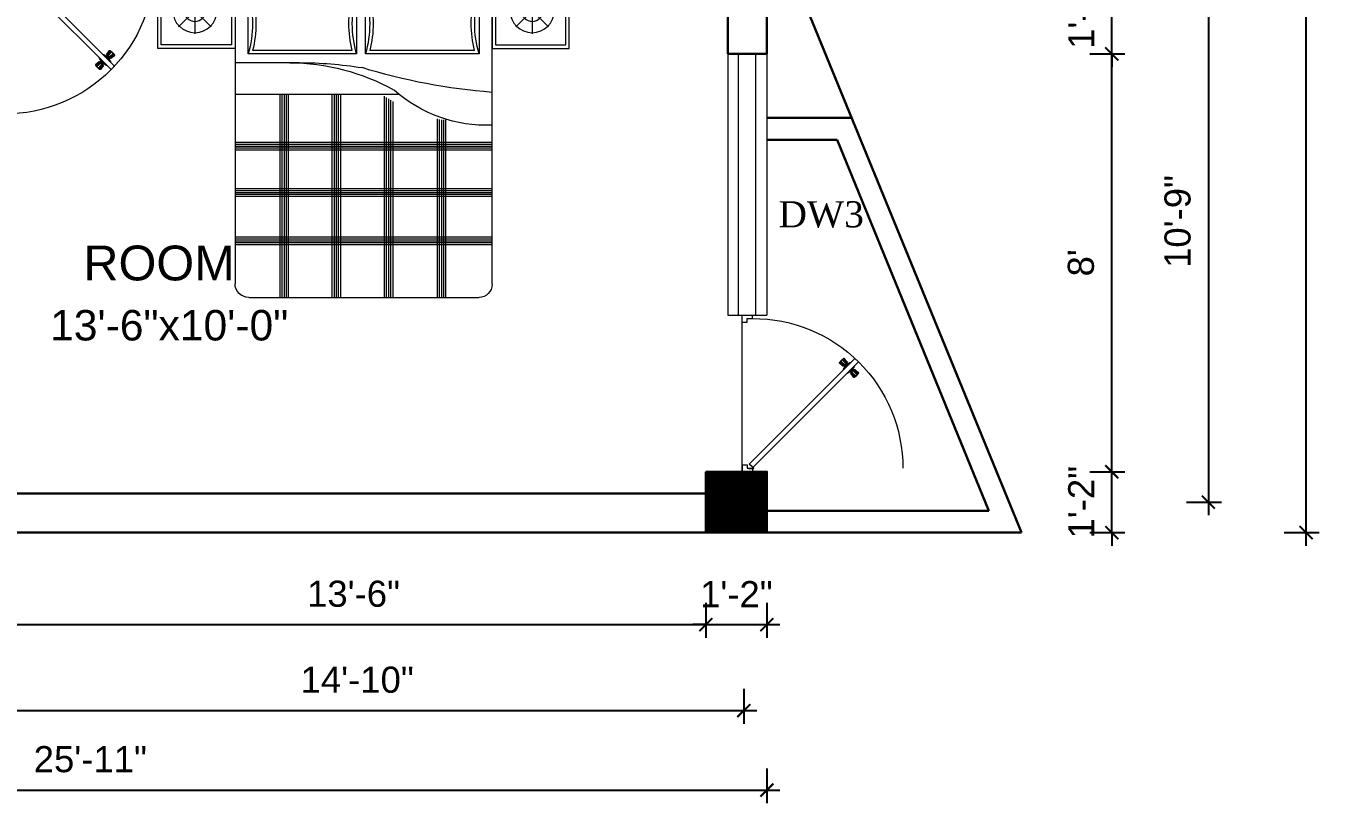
# Model space of a CAD drawing. Header units: inches. Extents: x -4737 to 13205, y 2479 to 13285.
# Drawn here: x -3426.7 to -3129.7, y 8607.4 to 8786 of the extents above; entities that cross this region are included whole.
import ezdxf

# ---------------------------------------------------------------- set-up
doc = ezdxf.new("R2010")
doc.units = ezdxf.units.IN
doc.header["$MEASUREMENT"] = 0
for name, color, linetype, lineweight in [('A-FURN', 9, 'Continuous', 5), ('hatch-.09', 8, 'Continuous', 9), ('Label', 7, 'Continuous', 13), ('ns_DIMS', 1, 'Continuous', 0), ('ns_TEXT', 7, 'Continuous', 13), ('PUERTAS', 7, 'Continuous', 9), ('Text', 7, 'Continuous', 13), ('WALL', 12, 'Continuous', 30), ('wall2', 1, 'Continuous', 15), ('windoow', 4, 'Continuous', 5)]:
    doc.layers.add(name, color=color, linetype=linetype, lineweight=lineweight)
doc.layers.add('furniture', color=253, linetype='Continuous')
doc.styles.add('arial 1000', font='arial.ttf')
doc.styles.add('dim', font='arial.ttf', dxfattribs={"height": 7})
doc.styles.get("Standard").update_dxf_attribs({"font": 'arial.ttf'})
doc.dimstyles.new("1-8'", dxfattribs={"dimtxt": 6, "dimasz": 3, "dimexe": 3, "dimexo": 6, "dimgap": 4, "dimtad": 1, "dimdec": 0, "dimzin": 0, "dimdsep": 46, "dimlunit": 4, "dimtxsty": 'arial 1000', "dimblk": 'ARCHTICK', "dimcen": 8, "dimdle": 3, "dimclrt": 7, "dimazin": 0, "dimtfac": 1, "dimtdec": 0, "dimtix": 1, "dimtmove": 2, "dimatfit": 3, "dimfxl": 5, "dimfxlon": 1, "dimarcsym": 0})

# ---------------------------------------------------------------- blocks, each defined once
blk = doc.blocks.new('A$C3AED30AC')
at = {"layer": 'A-FURN', "color": 147, "linetype": 'ByBlock'}
for p, q in [((0, 1532.2), (0, 1982.2)), ((0, 1982.2), (450, 1982.2)), ((450, 1982.2), (1949.6, 1982.2)), ((450, 1982.2), (450, 1532.2)), ((450, 1906), (450, 1982.2)), ((1949.6, 1982.2), (1949.6, 1532.2)), ((2399.6, 1982.2), (1949.6, 1982.2)), ((2399.6, 1532.2), (2399.6, 1982.2)), ((450, 1906), (1949.6, 1906)), ((450, 155.2), (450, 1829.8)), ((1949.6, 1829.8), (1949.6, 159)), ((450, 1532.2), (0, 1532.2)), ((1949.6, 1532.2), (2399.6, 1532.2)), ((1869.6, 79), (526.2, 79))]:
    blk.add_line(p, q, dxfattribs=at)
at = {"layer": 'A-FURN', "color": 8}
for p, q in [((20, 1552.2), (20, 1962.2)), ((20, 1962.2), (430, 1962.2)), ((430, 1962.2), (430, 1552.2)), ((1969.6, 1962.2), (1969.6, 1552.2)), ((2379.6, 1962.2), (1969.6, 1962.2)), ((2379.6, 1552.2), (2379.6, 1962.2)), ((430, 1552.2), (20, 1552.2)), ((1969.6, 1552.2), (2379.6, 1552.2))]:
    blk.add_line(p, q, dxfattribs=at)
at = {"layer": 'A-FURN', "color": 5, "linetype": 'ByBlock'}
for p, q in [((216, 1752.2), (216, 1886.6)), ((2183.6, 1752.2), (2183.6, 1886.6)), ((216, 1752.2), (121, 1847.2)), ((216, 1752.2), (311.1, 1847.2)), ((526.2, 1855.2), (526.2, 1499.6)), ((1189.3, 1855.2), (526.2, 1855.2)), ((1189.3, 1499.6), (1189.3, 1855.2)), ((1873.4, 1855.2), (1240.1, 1855.2)), ((1240.1, 1855.2), (1240.1, 1499.6)), ((1873.4, 1499.6), (1873.4, 1855.2)), ((2183.6, 1752.2), (2088.5, 1847.2)), ((2183.6, 1752.2), (2278.6, 1847.2)), ((216, 1752.2), (81.7, 1752.2)), ((216, 1752.2), (121, 1657.2)), ((216, 1752.2), (216, 1752.2)), ((216, 1752.2), (216, 1752.2)), ((216, 1752.2), (216, 1752.2)), ((216, 1752.2), (350.4, 1752.2)), ((216, 1752.2), (216, 1617.8)), ((216, 1752.2), (311.1, 1657.2)), ((2183.6, 1752.2), (2049.2, 1752.2)), ((2183.6, 1752.2), (2088.5, 1657.2)), ((2183.6, 1752.2), (2317.9, 1752.2)), ((2183.6, 1752.2), (2183.6, 1752.2)), ((2183.6, 1752.2), (2183.6, 1752.2)), ((2183.6, 1752.2), (2183.6, 1752.2)), ((2183.6, 1752.2), (2278.6, 1657.2)), ((2183.6, 1752.2), (2183.6, 1617.8)), ((526.2, 1499.6), (1189.3, 1499.6)), ((1240.1, 1499.6), (1873.4, 1499.6)), ((1573.7, 1448.8), (1949.6, 1448.8)), ((996, 1263.6), (1949.6, 1263.6))]:
    blk.add_line(p, q, dxfattribs=at)
at = {"layer": 'A-FURN', "color": 9}
for p, q in [((1163.2, 1835.2), (552.3, 1835.2)), ((1847.3, 1835.2), (1266.2, 1835.2)), ((552.3, 1519.6), (1163.2, 1519.6)), ((1266.2, 1519.6), (1847.3, 1519.6))]:
    blk.add_line(p, q, dxfattribs=at)
at = {"layer": 'A-FURN', "color": 8, "linetype": 'Continuous'}
for p, q in [((1029.9, 1223.1), (1029.9, 79)), ((1041.9, 1230), (1041.9, 79)), ((1053.9, 1237.2), (1053.9, 79)), ((1067, 1245.2), (1067, 79)), ((1079, 1252.8), (1079, 79)), ((1335, 1263.6), (1335, 79)), ((1347, 1263.6), (1347, 79)), ((1359, 1263.6), (1359, 79)), ((1372.1, 1263.6), (1372.1, 79)), ((1384.1, 1263.6), (1384.1, 79)), ((1639.9, 1263.6), (1639.9, 79)), ((1651.9, 1263.6), (1651.9, 79)), ((1663.9, 1263.6), (1663.9, 79)), ((1676.9, 1263.6), (1676.9, 79)), ((1688.9, 1263.6), (1688.9, 79)), ((722, 1114.6), (722, 79)), ((734, 1114.6), (734, 79)), ((746, 1114.6), (746, 79)), ((759.1, 1117.1), (759.1, 79)), ((771.1, 1120.2), (771.1, 79)), ((450, 983.2), (1949.6, 983.2)), ((450, 971.2), (1949.6, 971.2)), ((450, 959.2), (1949.6, 959.2)), ((450, 949.8), (1949.6, 949.8)), ((450, 937.8), (1949.6, 937.8)), ((450, 713), (1949.6, 713)), ((450, 701), (1949.6, 701)), ((450, 689), (1949.6, 689)), ((450, 679.6), (1949.6, 679.6)), ((450, 667.6), (1949.6, 667.6)), ((450, 431.1), (1949.6, 431.1)), ((450, 419.1), (1949.6, 419.1)), ((450, 407.1), (1949.6, 407.1)), ((450, 397.7), (1949.6, 397.7)), ((450, 385.7), (1949.6, 385.7))]:
    blk.add_line(p, q, dxfattribs=at)
at = {"layer": 'A-FURN', "color": 5, "linetype": 'ByBlock'}
for centre, radius in [((216, 1752.2), 128.5), ((216, 1752.2), 62.8), ((2183.6, 1752.2), 128.5), ((2183.6, 1752.2), 62.8)]:
    blk.add_circle(centre, radius, dxfattribs=at)
at = {"layer": 'A-FURN', "color": 147, "linetype": 'ByBlock'}
for centre, radius, start, end in [((526.2, 1829.8), 76.2, 90, 180), ((1873.4, 1829.8), 76.2, 0, 90), ((526.2, 155.2), 76.2, 180, 270), ((1869.6, 159), 80, 270, 0)]:
    blk.add_arc(centre, radius, start, end, dxfattribs=at)
at = {"layer": 'A-FURN', "color": 5, "linetype": 'ByBlock'}
for centre, radius, start, end in [((-83.4, 1677.4), 635, 343.7398, 16.2602), ((1798.9, 1677.4), 635, 163.73979, 196.26021), ((630.5, 1677.4), 635, 343.7398, 16.2602), ((2483, 1677.4), 635, 163.73979, 196.26021), ((1638.5, 177.4), 1271.4, 90.35642, 119.03891), ((1572.9, -870.3), 2319.1, 89.98014, 99.03119), ((193.9, 4688.5), 3422.4, 274.28895, 287.24996), ((485.1, 1886.5), 802.9, 267.49694, 311.91323)]:
    blk.add_arc(centre, radius, start, end, dxfattribs=at)
at = {"layer": 'A-FURN', "color": 9}
for centre, start, end in [((-83.4, 1677.4), 346.05939, 13.94061), ((1798.9, 1677.4), 166.05939, 193.94061), ((630.5, 1677.4), 346.05939, 13.94061), ((2483, 1677.4), 166.05939, 193.94061)]:
    blk.add_arc(centre, 655, start, end, dxfattribs=at)
blk = doc.blocks.new('3ft')
at = {"layer": 'PUERTAS', "color": 2}
for p, q in [((1.01, 2.52), (25.23, 26.74)), ((26.05, 25.92), (25.23, 26.74)), ((26.05, 25.92), (1.77, 1.64)), ((21.99, 26.11), (21.98, 26.13)), ((25.42, 22.68), (25.43, 22.67)), ((0, 2.4), (0, 0)), ((0.72, 2.4), (0, 2.4)), ((1.6, 0), (0, 0)), ((0.72, 1.52), (0.72, 2.44)), ((0.8, 1.52), (0.72, 1.52)), ((0.8, 1.52), (0.8, 2.41)), ((0.8, 1.2), (0.8, 1.52)), ((1.6, 1.2), (0.8, 1.2)), ((1.57, 1.84), (0.94, 2.47)), ((1.63, 1.89), (0.97, 2.55)), ((1.63, 1.89), (1.57, 1.84)), ((1.77, 1.64), (1.57, 1.84)), ((1.6, 0), (1.6, 1.2)), ((34.4, 0), (34.4, 1.2)), ((34.4, 1.2), (35.2, 1.2)), ((34.4, 0), (36, 0)), ((35.2, 1.2), (35.2, 2.4)), ((35.2, 2.4), (36, 2.4)), ((36, 0), (36, 2.4))]:
    blk.add_line(p, q, dxfattribs=at)
at = {"layer": 'PUERTAS', "color": 8}
for p, q in [((23.46, 25.83), (22.72, 26.75)), ((22.57, 24.94), (21.65, 25.68)), ((22.63, 24.99), (21.69, 25.75)), ((22.74, 25.1), (21.84, 25.9)), ((22.13, 26.28), (21.98, 26.13)), ((22.88, 25.24), (22.01, 26.06)), ((22.13, 26.28), (22.27, 26.42)), ((22.29, 26.41), (22.27, 26.42)), ((23.16, 25.52), (22.34, 26.39)), ((23.3, 25.66), (22.5, 26.56)), ((23.41, 25.77), (22.65, 26.71)), ((22.69, 24.32), (23.02, 24.83)), ((22.95, 24.96), (22.84, 25.07)), ((22.98, 24.99), (22.86, 25.1)), ((23.03, 25.04), (22.91, 25.15)), ((22.91, 24.53), (23.1, 24.91)), ((23.11, 25.12), (22.99, 25.23)), ((23.13, 24.76), (23.18, 24.99)), ((23.28, 25.3), (23.17, 25.41)), ((23.36, 25.37), (23.25, 25.49)), ((23.31, 24.94), (23.28, 25.08)), ((23.41, 25.43), (23.3, 25.54)), ((23.46, 25.09), (23.32, 25.13)), ((23.44, 25.45), (23.33, 25.56)), ((23.64, 25.27), (23.41, 25.22)), ((23.87, 25.49), (23.49, 25.3)), ((24.08, 25.71), (23.57, 25.38)), ((23.84, 23.6), (24.22, 23.79)), ((24.07, 23.82), (24.3, 23.88)), ((24.25, 24), (24.39, 23.97)), ((24.4, 24.15), (24.43, 24.01)), ((24.43, 23.8), (24.54, 23.69)), ((24.58, 24.33), (24.52, 24.1)), ((24.6, 23.97), (24.72, 23.86)), ((24.8, 24.56), (24.61, 24.18)), ((25.02, 24.77), (24.68, 24.26)), ((24.68, 24.05), (24.79, 23.94)), ((24.73, 24.1), (24.85, 23.99)), ((24.76, 24.13), (24.87, 24.02)), ((24.83, 23.85), (25.7, 23.03)), ((24.97, 23.99), (25.87, 23.2)), ((25.08, 24.1), (26.02, 23.34)), ((25.14, 24.15), (26.06, 23.41)), ((23.63, 23.38), (24.14, 23.72)), ((24.25, 23.26), (24.99, 22.34)), ((24.27, 23.64), (24.38, 23.53)), ((24.3, 23.67), (24.41, 23.56)), ((24.3, 23.32), (25.06, 22.38)), ((24.35, 23.72), (24.46, 23.61)), ((24.41, 23.43), (25.2, 22.53)), ((24.55, 23.57), (25.37, 22.7)), ((25.58, 22.82), (25.43, 22.67)), ((25.58, 22.82), (25.73, 22.97)), ((25.72, 22.98), (25.73, 22.97)), ((0, 0), (36, 0))]:
    blk.add_line(p, q, dxfattribs=at)
at = {"layer": 'PUERTAS', "color": 1}
for p, q in [((21.67, 25.73), (22.17, 26.23)), ((22.49, 24.95), (21.67, 25.61)), ((21.7, 25.82), (22.14, 26.26)), ((21.73, 25.79), (21.7, 25.82)), ((22.58, 26.7), (22.14, 26.26)), ((22.67, 26.73), (22.17, 26.23)), ((22.61, 26.67), (22.58, 26.7)), ((22.6, 24.96), (23.02, 25.38)), ((22.61, 24.25), (22.92, 24.72)), ((22.62, 24.13), (22.61, 24.14)), ((22.7, 25.07), (22.71, 25.06)), ((23.45, 25.91), (22.79, 26.73)), ((22.82, 25.06), (23.08, 25.32)), ((22.94, 24.95), (22.83, 25.07)), ((22.92, 24.72), (22.92, 24.72)), ((22.93, 24.94), (23.19, 25.21)), ((22.93, 24.84), (22.93, 24.83)), ((23.44, 25.81), (23.02, 25.38)), ((23.34, 25.58), (23.08, 25.32)), ((23.46, 25.47), (23.19, 25.21)), ((23.33, 25.7), (23.34, 25.69)), ((23.45, 25.46), (23.33, 25.57)), ((23.57, 25.47), (23.57, 25.47)), ((24.15, 25.79), (23.68, 25.48)), ((23.68, 25.48), (23.68, 25.48)), ((24.25, 23.62), (24.51, 23.89)), ((24.27, 25.78), (24.26, 25.79)), ((24.37, 23.52), (24.63, 23.77)), ((24.78, 24.15), (24.51, 23.89)), ((24.89, 24.03), (24.63, 23.77)), ((25.11, 24.14), (24.69, 23.71)), ((24.77, 24.14), (24.88, 24.03)), ((24.79, 24.38), (24.78, 24.37)), ((24.78, 24.26), (24.78, 24.26)), ((25.1, 24.84), (24.79, 24.38)), ((25, 24.03), (25, 24.03)), ((25.09, 24.96), (25.1, 24.95)), ((25.22, 24.14), (26.03, 23.48)), ((23.44, 23.31), (23.45, 23.3)), ((23.56, 23.3), (24.03, 23.61)), ((24.03, 23.61), (24.03, 23.62)), ((24.14, 23.62), (24.14, 23.62)), ((24.26, 23.29), (24.69, 23.71)), ((24.26, 23.63), (24.37, 23.52)), ((24.26, 23.18), (24.92, 22.37)), ((24.37, 23.4), (24.37, 23.4)), ((25.04, 22.36), (25.54, 22.86)), ((25.1, 22.42), (25.13, 22.39)), ((25.13, 22.39), (25.57, 22.83)), ((26.04, 23.37), (25.54, 22.86)), ((26.01, 23.27), (25.57, 22.83)), ((25.98, 23.3), (26.01, 23.27))]:
    blk.add_line(p, q, dxfattribs=at)
at = {"layer": 'PUERTAS', "color": 2}
for radius in [0.155, 0.0752]:
    blk.add_circle((0.82, 2.56), radius, dxfattribs=at)
at = {"layer": 'PUERTAS', "color": 8}
blk.add_arc((0.82, 2.56), 34.38, 359.7285, 90.0333, dxfattribs=at)
at = {"layer": 'PUERTAS', "color": 1}
for centre, start, end in [((22.73, 26.68), 38.9236, 135), ((22.54, 25.01), 231.0764, 315), ((22.67, 24.2), 135, 225), ((22.77, 25.12), 225, 315), ((22.99, 24.89), 135, 219.7428), ((22.87, 24.78), 315, 39.7428), ((23.28, 25.63), 315, 45), ((23.39, 25.86), 315, 38.9236), ((23.51, 25.41), 50.2572, 135), ((23.62, 25.53), 230.2572, 315), ((24.2, 25.73), 45, 135), ((24.84, 24.31), 135, 219.7428), ((24.72, 24.21), 315, 39.7428), ((24.94, 23.98), 45, 135), ((25.04, 24.89), 315, 45), ((25.17, 24.08), 51.0764, 135), ((23.51, 23.36), 225, 315), ((24.09, 23.56), 50.2572, 135), ((24.2, 23.68), 230.2572, 315), ((24.32, 23.23), 135, 218.9236), ((24.42, 23.46), 135, 225), ((24.98, 22.42), 218.9236, 315), ((25.98, 23.42), 315, 51.0764)]:
    blk.add_arc(centre, 0.08, start, end, dxfattribs=at)
blk = doc.blocks.new('*U36')
at = {"color": 3}
blk.add_blockref('3ft', (0, 0), dxfattribs=at)
blk = doc.blocks.new('_ArchTick')
at = {"color": 0, "const_width": 0.15}
blk.add_lwpolyline([(-0.5, -0.5), (0.5, 0.5)], dxfattribs=at)
blk = doc.blocks.new('*D1552')
at = {"layer": 'Defpoints', "color": 0, "transparency": 16777216}
for p in [(-3256.51, 8683.51), (-3177.3, 8683.51), (-3256.51, 8669.51)]:
    blk.add_point(p, dxfattribs=at)
at = {"layer": 'ns_DIMS', "color": 0, "lineweight": -2, "transparency": 16777216}
for p, q in [((-3177.3, 8683.51), (-3177.3, 8686.51)), ((-3182.3, 8683.51), (-3174.3, 8683.51)), ((-3177.3, 8669.51), (-3177.3, 8683.51)), ((-3182.3, 8669.51), (-3174.3, 8669.51)), ((-3177.3, 8669.51), (-3177.3, 8666.51))]:
    blk.add_line(p, q, dxfattribs=at)
at = {"layer": 'ns_DIMS', "color": 0, "lineweight": -2, "transparency": 16777216, "xscale": 3, "yscale": 3, "zscale": 3}
for p, rotation in [((-3177.3, 8683.51), 270), ((-3177.3, 8669.51), 90)]:
    blk.add_blockref('_ArchTick', p, dxfattribs=dict(at, rotation=rotation))
at = {"layer": 'ns_DIMS', "color": 7, "transparency": 16777216, "insert": (-3184.31, 8676.51), "char_height": 6, "attachment_point": 5, "rotation": 90, "style": 'arial 1000'}
blk.add_mtext('1\'-2"', dxfattribs=at)
blk = doc.blocks.new('*D1553')
at = {"layer": 'Defpoints', "color": 0, "transparency": 16777216}
for p in [(-3256.51, 8779.51), (-3177.3, 8779.51), (-3256.51, 8683.51)]:
    blk.add_point(p, dxfattribs=at)
at = {"layer": 'ns_DIMS', "color": 0, "lineweight": -2, "transparency": 16777216}
for p, q in [((-3177.3, 8680.51), (-3177.3, 8782.51)), ((-3182.3, 8779.51), (-3174.3, 8779.51)), ((-3182.3, 8683.51), (-3174.3, 8683.51))]:
    blk.add_line(p, q, dxfattribs=at)
at = {"layer": 'ns_DIMS', "color": 0, "lineweight": -2, "transparency": 16777216, "xscale": 3, "yscale": 3, "zscale": 3}
for p, rotation in [((-3177.3, 8779.51), 90), ((-3177.3, 8683.51), 270)]:
    blk.add_blockref('_ArchTick', p, dxfattribs=dict(at, rotation=rotation))
at = {"layer": 'ns_DIMS', "color": 7, "transparency": 16777216, "insert": (-3184.36, 8731.51), "char_height": 6, "attachment_point": 5, "rotation": 90, "style": 'arial 1000'}
blk.add_mtext("8'", dxfattribs=at)
blk = doc.blocks.new('*D1554')
at = {"layer": 'Defpoints', "color": 0, "transparency": 16777216}
for p in [(-3256.51, 8798.51), (-3177.3, 8798.51), (-3256.51, 8779.51)]:
    blk.add_point(p, dxfattribs=at)
at = {"layer": 'ns_DIMS', "color": 0, "lineweight": -2, "transparency": 16777216}
for p, q in [((-3177.3, 8798.51), (-3177.3, 8801.51)), ((-3182.3, 8798.51), (-3174.3, 8798.51)), ((-3177.3, 8779.51), (-3177.3, 8798.51)), ((-3182.3, 8779.51), (-3174.3, 8779.51)), ((-3177.3, 8779.51), (-3177.3, 8776.51))]:
    blk.add_line(p, q, dxfattribs=at)
at = {"layer": 'ns_DIMS', "color": 0, "lineweight": -2, "transparency": 16777216, "xscale": 3, "yscale": 3, "zscale": 3}
for p, rotation in [((-3177.3, 8798.51), 270), ((-3177.3, 8779.51), 90)]:
    blk.add_blockref('_ArchTick', p, dxfattribs=dict(at, rotation=rotation))
at = {"layer": 'ns_DIMS', "color": 7, "transparency": 16777216, "insert": (-3184.31, 8789.01), "char_height": 6, "attachment_point": 5, "rotation": 90, "style": 'arial 1000'}
blk.add_mtext('1\'-7"', dxfattribs=at)
blk = doc.blocks.new('*D1561')
at = {"layer": 'Defpoints', "color": 0, "transparency": 16777216}
for p in [(-3256.51, 8805.51), (-3256.51, 8676.51), (-3155.1, 8676.51)]:
    blk.add_point(p, dxfattribs=at)
at = {"layer": 'ns_DIMS', "color": 0, "lineweight": -2, "transparency": 16777216}
for p, q in [((-3155.1, 8808.51), (-3155.1, 8673.51)), ((-3160.1, 8805.51), (-3152.1, 8805.51)), ((-3160.1, 8676.51), (-3152.1, 8676.51))]:
    blk.add_line(p, q, dxfattribs=at)
at = {"layer": 'ns_DIMS', "color": 0, "lineweight": -2, "transparency": 16777216, "xscale": 3, "yscale": 3, "zscale": 3}
for p, rotation in [((-3155.1, 8805.51), 90), ((-3155.1, 8676.51), 270)]:
    blk.add_blockref('_ArchTick', p, dxfattribs=dict(at, rotation=rotation))
at = {"layer": 'ns_DIMS', "color": 7, "transparency": 16777216, "insert": (-3162.16, 8741.01), "char_height": 6, "attachment_point": 5, "rotation": 90, "style": 'arial 1000'}
blk.add_mtext('10\'-9"', dxfattribs=at)
blk = doc.blocks.new('*D1455')
at = {"layer": 'Defpoints', "color": 0, "transparency": 16777216}
for p in [(-3365.11, 9078.16), (-3132.67, 9078.16), (-3256.51, 8669.51)]:
    blk.add_point(p, dxfattribs=at)
at = {"layer": 'ns_DIMS', "color": 0, "lineweight": -2, "transparency": 16777216}
for p, q in [((-3132.67, 8666.51), (-3132.67, 9081.16)), ((-3137.67, 9078.16), (-3129.67, 9078.16)), ((-3137.67, 8669.51), (-3129.67, 8669.51))]:
    blk.add_line(p, q, dxfattribs=at)
at = {"layer": 'ns_DIMS', "color": 0, "lineweight": -2, "transparency": 16777216, "xscale": 3, "yscale": 3, "zscale": 3}
for p, rotation in [((-3132.67, 9078.16), 90), ((-3132.67, 8669.51), 270)]:
    blk.add_blockref('_ArchTick', p, dxfattribs=dict(at, rotation=rotation))
at = {"layer": 'ns_DIMS', "color": 7, "transparency": 16777216, "insert": (-3139.74, 8873.83), "char_height": 6, "attachment_point": 5, "rotation": 90, "style": 'arial 1000'}
blk.add_mtext('34\'-1"', dxfattribs=at)
blk = doc.blocks.new('*D1468')
at = {"layer": 'Defpoints', "color": 0, "transparency": 16777216}
for p in [(-3432.37, 8669.51), (-3270.51, 8669.51), (-3270.51, 8648.37)]:
    blk.add_point(p, dxfattribs=at)
at = {"layer": 'ns_DIMS', "color": 0, "lineweight": -2, "transparency": 16777216}
for p, q in [((-3432.37, 8653.37), (-3432.37, 8645.37)), ((-3270.51, 8653.37), (-3270.51, 8645.37)), ((-3435.37, 8648.37), (-3267.51, 8648.37))]:
    blk.add_line(p, q, dxfattribs=at)
at = {"layer": 'ns_DIMS', "color": 0, "lineweight": -2, "transparency": 16777216, "xscale": 3, "yscale": 3, "zscale": 3, "rotation": 180}
blk.add_blockref('_ArchTick', (-3432.37, 8648.37), dxfattribs=at)
at = {"layer": 'ns_DIMS', "color": 0, "lineweight": -2, "transparency": 16777216, "xscale": 3, "yscale": 3, "zscale": 3}
blk.add_blockref('_ArchTick', (-3270.51, 8648.37), dxfattribs=at)
at = {"layer": 'ns_DIMS', "color": 7, "transparency": 16777216, "insert": (-3351.44, 8655.43), "char_height": 6, "attachment_point": 5, "style": 'arial 1000'}
blk.add_mtext('13\'-6"', dxfattribs=at)
blk = doc.blocks.new('*D1469')
at = {"layer": 'Defpoints', "color": 0, "transparency": 16777216}
for p in [(-3270.51, 8669.51), (-3256.51, 8669.51), (-3256.51, 8648.37)]:
    blk.add_point(p, dxfattribs=at)
at = {"layer": 'ns_DIMS', "color": 0, "lineweight": -2, "transparency": 16777216}
for p, q in [((-3270.51, 8653.37), (-3270.51, 8645.37)), ((-3256.51, 8653.37), (-3256.51, 8645.37)), ((-3270.51, 8648.37), (-3273.51, 8648.37)), ((-3270.51, 8648.37), (-3256.51, 8648.37)), ((-3256.51, 8648.37), (-3253.51, 8648.37))]:
    blk.add_line(p, q, dxfattribs=at)
at = {"layer": 'ns_DIMS', "color": 0, "lineweight": -2, "transparency": 16777216, "xscale": 3, "yscale": 3, "zscale": 3}
blk.add_blockref('_ArchTick', (-3270.51, 8648.37), dxfattribs=at)
at = {"layer": 'ns_DIMS', "color": 0, "lineweight": -2, "transparency": 16777216, "xscale": 3, "yscale": 3, "zscale": 3, "rotation": 180}
blk.add_blockref('_ArchTick', (-3256.51, 8648.37), dxfattribs=at)
at = {"layer": 'ns_DIMS', "color": 7, "transparency": 16777216, "insert": (-3263.51, 8655.38), "char_height": 6, "attachment_point": 5, "style": 'arial 1000'}
blk.add_mtext('1\'-2"', dxfattribs=at)
blk = doc.blocks.new('*D1471')
at = {"layer": 'Defpoints', "color": 0, "transparency": 16777216}
for p in [(-3439.37, 8669.51), (-3261.82, 8669.51), (-3261.82, 8628.61)]:
    blk.add_point(p, dxfattribs=at)
at = {"layer": 'ns_DIMS', "color": 0, "lineweight": -2, "transparency": 16777216}
for p, q in [((-3439.37, 8633.61), (-3439.37, 8625.61)), ((-3261.82, 8633.61), (-3261.82, 8625.61)), ((-3442.37, 8628.61), (-3258.82, 8628.61))]:
    blk.add_line(p, q, dxfattribs=at)
at = {"layer": 'ns_DIMS', "color": 0, "lineweight": -2, "transparency": 16777216, "xscale": 3, "yscale": 3, "zscale": 3, "rotation": 180}
blk.add_blockref('_ArchTick', (-3439.37, 8628.61), dxfattribs=at)
at = {"layer": 'ns_DIMS', "color": 0, "lineweight": -2, "transparency": 16777216, "xscale": 3, "yscale": 3, "zscale": 3}
blk.add_blockref('_ArchTick', (-3261.82, 8628.61), dxfattribs=at)
at = {"layer": 'ns_DIMS', "color": 7, "transparency": 16777216, "insert": (-3350.6, 8635.68), "char_height": 6, "attachment_point": 5, "style": 'arial 1000'}
blk.add_mtext('14\'-10"', dxfattribs=at)
blk = doc.blocks.new('*D1472')
at = {"layer": 'Defpoints', "color": 0, "transparency": 16777216}
for p in [(-3567.28, 8669.51), (-3256.51, 8669.51), (-3256.51, 8610.35)]:
    blk.add_point(p, dxfattribs=at)
at = {"layer": 'ns_DIMS', "color": 0, "lineweight": -2, "transparency": 16777216}
for p, q in [((-3567.28, 8615.35), (-3567.28, 8607.35)), ((-3256.51, 8615.35), (-3256.51, 8607.35)), ((-3570.28, 8610.35), (-3253.51, 8610.35))]:
    blk.add_line(p, q, dxfattribs=at)
at = {"layer": 'ns_DIMS', "color": 0, "lineweight": -2, "transparency": 16777216, "xscale": 3, "yscale": 3, "zscale": 3, "rotation": 180}
blk.add_blockref('_ArchTick', (-3567.28, 8610.35), dxfattribs=at)
at = {"layer": 'ns_DIMS', "color": 0, "lineweight": -2, "transparency": 16777216, "xscale": 3, "yscale": 3, "zscale": 3}
blk.add_blockref('_ArchTick', (-3256.51, 8610.35), dxfattribs=at)
at = {"layer": 'ns_DIMS', "color": 7, "transparency": 16777216, "insert": (-3411.89, 8617.42), "char_height": 6, "attachment_point": 5, "style": 'arial 1000'}
blk.add_mtext('25\'-11"', dxfattribs=at)

msp = doc.modelspace()

# ---------------------------------------------------------------- hatches: boundary and pattern name
at = {"layer": 'hatch-.09'}
h = msp.add_hatch(dxfattribs=at)
h.set_pattern_fill('ANSI31', color=256)
h.set_pattern_definition([(45, (-18702.89899, 8393.36911), (-0.0883883476, 0.0883883476), [])])
h.paths.add_polyline_path([(-3256.51, 8683.51), (-3270.51, 8683.51), (-3270.51, 8669.51), (-3256.51, 8669.51)])

# ---------------------------------------------------------------- linework, layer by layer
at = {"layer": 'WALL'}
for p, q in [((-3256.51, 8779.51), (-3256.51, 8812.51)), ((-3256.51, 8812.51), (-3198.05, 8669.51)), ((-3265.51, 8779.51), (-3265.51, 8798.51)), ((-3265.51, 8779.51), (-3256.51, 8779.51)), ((-3237.01, 8764.8), (-3256.51, 8764.8)), ((-3240.36, 8759.8), (-3256.51, 8759.8)), ((-3240.36, 8759.8), (-3205.5, 8674.51)), ((-3434.62, 8678.51), (-3270.51, 8678.51)), ((-3434.62, 8678.51), (-3270.51, 8678.51)), ((-3205.5, 8674.51), (-3256.51, 8674.51)), ((-3567.28, 8669.51), (-3261.82, 8669.51)), ((-3198.05, 8669.51), (-3256.51, 8669.51))]:
    msp.add_line(p, q, dxfattribs=at)
msp.add_lwpolyline([(-3270.51, 8683.51), (-3256.51, 8683.51), (-3256.51, 8669.51), (-3270.51, 8669.51)], close=True, dxfattribs=at)
at = {"layer": 'wall2'}
for p, q in [((-3265.51, 8779.51), (-3265.51, 8719.51)), ((-3256.51, 8779.51), (-3256.51, 8719.51)), ((-3265.51, 8719.51), (-3256.51, 8719.51))]:
    msp.add_line(p, q, dxfattribs=at)
at = {"layer": 'windoow'}
for p, q in [((-3263.01, 8719.51), (-3263.01, 8779.51)), ((-3259.01, 8719.51), (-3259.01, 8779.51))]:
    msp.add_line(p, q, dxfattribs=at)

# ---------------------------------------------------------------- block references
at = {"layer": 'furniture', "xscale": -0.03937007859349251, "yscale": 0.03937007859349251, "zscale": 0.03937007859349251}
msp.add_blockref('A$C3AED30AC', (-3301.9, 8720.46), dxfattribs=at)
at = {"layer": 'WALL', "xscale": -1}
for p, rotation in [((-3432.37, 8802.65), 180), ((-3262.21, 8683.51), 270)]:
    msp.add_blockref('*U36', p, dxfattribs=dict(at, rotation=rotation))

# ---------------------------------------------------------------- texts
at = {"layer": 'Label', "color": 5, "linetype": 'ByBlock', "insert": (-3396.11, 8735.47), "char_height": 8, "width": 88.4068, "attachment_point": 2, "style": 'dim'}
msp.add_mtext('ROOM', dxfattribs=at)
at = {"layer": 'ns_TEXT', "insert": (-3255.57, 8745.67), "char_height": 6, "attachment_point": 1}
msp.add_mtext_dynamic_manual_height_columns('\\pi1.71864;{\\fTimes New Roman|b0|i0|c0|p18;DW3}', width=21.7401, gutter_width=72, heights=[4.46], dxfattribs=at)
at = {"layer": 'Text', "insert": (-3393.77, 8720.67), "char_height": 7, "width": 440.957, "attachment_point": 2}
msp.add_mtext('13\'-6"x10\'-0"', dxfattribs=at)

# ---------------------------------------------------------------- dimensions: what is measured, and where the dimension line sits
at = {"layer": 'ns_DIMS'}
for base, p1, p2, picture, middle in [((-3132.67, 9078.16), (-3256.51, 8669.51), (-3365.11, 9078.16), '*D1455', (-3139.74, 8873.83)), ((-3155.1, 8676.51), (-3256.51, 8805.51), (-3256.51, 8676.51), '*D1561', (-3162.16, 8741.01)), ((-3177.3, 8798.51), (-3256.51, 8779.51), (-3256.51, 8798.51), '*D1554', (-3184.31, 8789.01)), ((-3177.3, 8779.51), (-3256.51, 8683.51), (-3256.51, 8779.51), '*D1553', (-3184.36, 8731.51)), ((-3177.3, 8683.51), (-3256.51, 8669.51), (-3256.51, 8683.51), '*D1552', (-3184.31, 8676.51))]:
    dim = msp.add_linear_dim(base=base, p1=p1, p2=p2, angle=90, dimstyle="1-8'", dxfattribs=at)
    dim.commit()
    dim.dimension.update_dxf_attribs({"geometry": picture, "text_midpoint": middle})
for base, p1, p2, picture, middle in [((-3256.51, 8610.35), (-3567.28, 8669.51), (-3256.51, 8669.51), '*D1472', (-3411.89, 8617.42)), ((-3261.82, 8628.61), (-3439.37, 8669.51), (-3261.82, 8669.51), '*D1471', (-3350.6, 8635.68)), ((-3270.51, 8648.37), (-3432.37, 8669.51), (-3270.51, 8669.51), '*D1468', (-3351.44, 8655.43)), ((-3256.51, 8648.37), (-3270.51, 8669.51), (-3256.51, 8669.51), '*D1469', (-3263.51, 8655.38))]:
    dim = msp.add_linear_dim(base=base, p1=p1, p2=p2, dimstyle="1-8'", dxfattribs=at)
    dim.commit()
    dim.dimension.update_dxf_attribs({"geometry": picture, "text_midpoint": middle})

doc.saveas('drawing.dxf')
